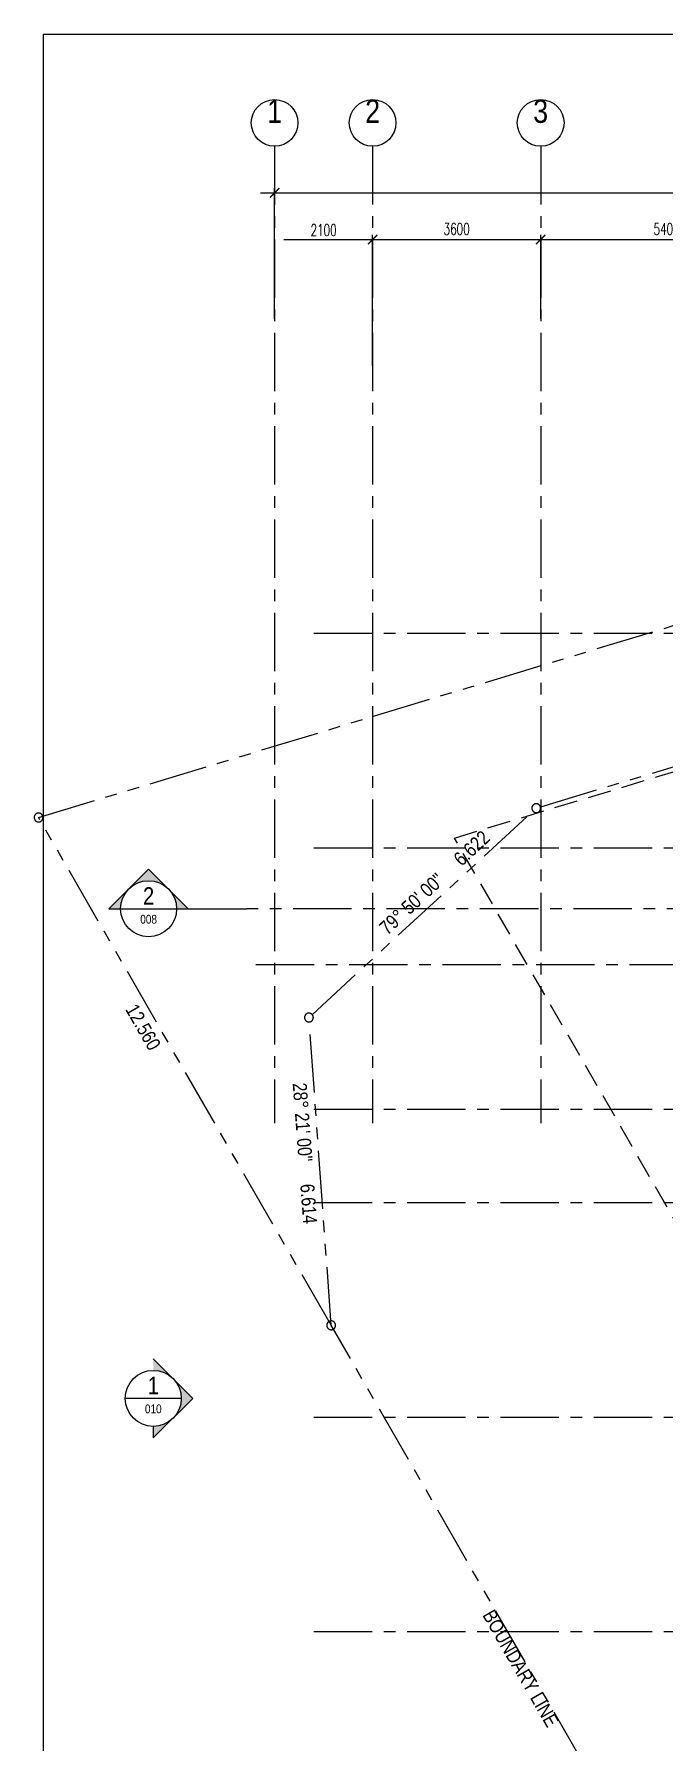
# Model space of a CAD drawing. Extents: x -202 to 81900, y 0 to 57000.
# Drawn here: x -202 to 13289, y 20399 to 57000 of the extents above; entities that cross this region are included whole.
import ezdxf
from ezdxf.enums import TextEntityAlignment as Align

# ---------------------------------------------------------------- set-up
doc = ezdxf.new("R2010")
doc.units = 0
doc.header["$LTSCALE"] = 1000
doc.header["$MEASUREMENT"] = 0
for name, pattern in [('CENTER', [2, 1.25, -0.25, 0.25, -0.25]), ('DASHED', [0.75, 0.5, -0.25]), ('PHANTOM', [2.5, 1.25, -0.25, 0.25, -0.25, 0.25, -0.25])]:
    doc.linetypes.add(name, pattern=pattern)
doc.layers.get('0').update_dxf_attribs({"linetype": 'CONTINUOUS'})
doc.layers.get('DEFPOINTS').update_dxf_attribs({"color": 8, "linetype": 'CONTINUOUS'})
for name, color, linetype in [('A-_ANOT----_D-', 7, 'CONTINUOUS'), ('A-_ANOTGRID_E-', 8, 'CENTER'), ('A-_ANOTSYBL_E-', 7, 'CONTINUOUS'), ('A-_ANOTTBLK_E-', 7, 'CONTINUOUS'), ('A-_DOOR----_E-', 7, 'CONTINUOUS'), ('A-_SITEBNRY_E-', 1, 'PHANTOM'), ('A-_SITESTBK_E-', 1, 'DASHED')]:
    doc.layers.add(name, color=color, linetype=linetype)
doc.styles.add('ARIAL-NARROW', font='ARIALN.TTF')
doc.styles.add('ROMANS', font='romans.shx', dxfattribs={"width": 0.65, "height": 250})
doc.dimstyles.new('DIM100', dxfattribs={"dimscale": 100, "dimtxt": 2, "dimasz": 2, "dimexe": 1, "dimexo": 3, "dimgap": 1, "dimtad": 1, "dimdec": 1, "dimzin": 15, "dimtxsty": 'ROMANS', "dimcen": 1, "dimdle": 3, "dimclrd": 8, "dimclre": 8, "dimclrt": 7, "dimazin": 3, "dimtfac": 1, "dimtdec": 1, "dimtix": 1, "dimtmove": 0, "dimatfit": 3, "dimtolj": 1, "dimtzin": 15})

# ---------------------------------------------------------------- blocks, each defined once
blk = doc.blocks.new('SHA10001')
at = {"layer": 'DEFPOINTS'}
blk.add_lwpolyline([(0, 0), (0, 570), (817, 570), (817, 0)], close=True, dxfattribs=at)
at = {"layer": 'A-_ANOTTBLK_E-', "color": 8}
for tag, p, height, style in [('-DWGTTL1-', (698.87, 208.16), 5, 'ARIAL-NARROW'), ('-DWGTTL2-', (698.87, 200.16), 5, 'ARIAL-NARROW'), ('-DWGTTL3-', (698.87, 192.16), 5, 'ARIAL-NARROW'), ('-OWNERSNAME-', (697.85, 167.17), 2, 'ARIAL-NARROW'), ('-ADDRESS-', (697.85, 164.35), 2, 'ARIAL-NARROW'), ('-ADDRESS/POSTCODE-', (697.97, 161.4), 2, 'ARIAL-NARROW'), ('-FREEHOLD-', (747, 156.36), 1.75, 'ROMANS'), ('-SCALE-', (720, 50.65), 2, 'ARIAL-NARROW'), ('-DATE-', (720, 44.75), 2, 'ARIAL-NARROW'), ('-DRAWN-', (720, 38.85), 2, 'ARIAL-NARROW'), ('-CHK-', (720, 32.26), 2, 'ARIAL-NARROW'), ('-DWGNO-', (746.69, 32.5), 3, 'ARIAL-NARROW'), ('-', (786.67, 32.5), 3.5, 'ARIAL-NARROW'), ('-FILENAME-', (720, 26.26), 2, 'ARIAL-NARROW')]:
    blk.add_attdef(tag, p, '', height=height, dxfattribs=dict(at, style=style))
at = {"layer": 'A-_ANOTTBLK_E-', "color": 8, "ltscale": 0.3, "style": 'ARIAL-NARROW'}
blk.add_attdef('-JOBNO-', (747, 44.5), '', height=3.5, dxfattribs=at)
blk = doc.blocks.new('SYMBOL_ELEVRIGHT')
at = {"layer": 'A-_ANOTSYBL_E-'}
h = blk.add_hatch(color=256, dxfattribs=at)
h.paths.add_polyline_path([(0, 8.49), (0, 6, -0.198912), (4.24, 4.24)])
h.paths.add_polyline_path([(4.24, -4.24, -0.198912), (0, -6), (0, -8.49)])
blk.add_hatch(color=256, dxfattribs=at).paths.add_polyline_path([(4.24, -4.24, 0.198912), (6, 0, 0.198912), (4.24, 4.24), (8.49, 0)])
for p, q in [((0, 8.49), (8.49, 0)), ((6, 0), (-6, 0)), ((8.49, 0), (0, -8.49)), ((0, -6), (0, -8.49))]:
    blk.add_line(p, q, dxfattribs=at)
blk.add_circle((0, 0), 6, dxfattribs=at)
blk = doc.blocks.new('_ARCHTICK')
at = {"color": 0, "linetype": 'BYBLOCK', "const_width": 0.15}
blk.add_lwpolyline([(-0.5, -0.5), (0.5, 0.5)], dxfattribs=at)
blk = doc.blocks.new('*D2')
at = {"layer": 'A-_ANOT----_D-', "color": 8}
for p, q in [((6750, 52599), (10950, 52599)), ((7050, 50899), (7050, 52699)), ((10650, 50899), (10650, 52699))]:
    blk.add_line(p, q, dxfattribs=at)
at = {"layer": 'DEFPOINTS', "color": 0}
for p in [(10650, 52599), (7050, 50599), (10650, 50599)]:
    blk.add_point(p, dxfattribs=at)
at = {"layer": 'A-_ANOT----_D-', "color": 8, "xscale": 200, "yscale": 200, "zscale": 200, "rotation": 180}
blk.add_blockref('_ARCHTICK', (7050, 52599), dxfattribs=at)
at = {"layer": 'A-_ANOT----_D-', "color": 8, "xscale": 200, "yscale": 200, "zscale": 200}
blk.add_blockref('_ARCHTICK', (10650, 52599), dxfattribs=at)
at = {"layer": 'A-_ANOT----_D-', "color": 7, "insert": (8850, 52824), "char_height": 250, "attachment_point": 5, "style": 'ROMANS'}
blk.add_mtext('\\A1;3600', dxfattribs=at)
blk = doc.blocks.new('*D3')
at = {"layer": 'A-_ANOT----_D-', "color": 8}
for p, q in [((10350, 52599), (16350, 52599)), ((10650, 50899), (10650, 52699)), ((16050, 50899), (16050, 52699))]:
    blk.add_line(p, q, dxfattribs=at)
at = {"layer": 'DEFPOINTS', "color": 0}
for p in [(16050, 52599), (10650, 50599), (16050, 50599)]:
    blk.add_point(p, dxfattribs=at)
at = {"layer": 'A-_ANOT----_D-', "color": 8, "xscale": 200, "yscale": 200, "zscale": 200, "rotation": 180}
blk.add_blockref('_ARCHTICK', (10650, 52599), dxfattribs=at)
at = {"layer": 'A-_ANOT----_D-', "color": 8, "xscale": 200, "yscale": 200, "zscale": 200}
blk.add_blockref('_ARCHTICK', (16050, 52599), dxfattribs=at)
at = {"layer": 'A-_ANOT----_D-', "color": 7, "insert": (13350, 52824), "char_height": 250, "attachment_point": 5, "style": 'ROMANS'}
blk.add_mtext('\\A1;5400', dxfattribs=at)
blk = doc.blocks.new('*D14')
at = {"layer": 'A-_ANOT----_D-', "color": 8}
for p, q in [((4650, 53599), (64100, 53599)), ((4950, 50899), (4950, 53699)), ((63800, 49899), (63800, 53699))]:
    blk.add_line(p, q, dxfattribs=at)
at = {"layer": 'DEFPOINTS', "color": 0}
for p in [(63800, 53599), (4950, 50599), (63800, 49599)]:
    blk.add_point(p, dxfattribs=at)
at = {"layer": 'A-_ANOT----_D-', "color": 8, "xscale": 200, "yscale": 200, "zscale": 200, "rotation": 180}
blk.add_blockref('_ARCHTICK', (4950, 53599), dxfattribs=at)
at = {"layer": 'A-_ANOT----_D-', "color": 8, "xscale": 200, "yscale": 200, "zscale": 200}
blk.add_blockref('_ARCHTICK', (63800, 53599), dxfattribs=at)
at = {"layer": 'A-_ANOT----_D-', "color": 7, "insert": (34375, 53824), "char_height": 250, "attachment_point": 5, "style": 'ROMANS'}
blk.add_mtext('\\A1;58850', dxfattribs=at)
blk = doc.blocks.new('*D45')
at = {"layer": 'A-_ANOTGRID_E-', "color": 8, "linetype": 'BYBLOCK'}
for p, q in [((4950, 50899), (4950, 52699)), ((5150, 52599), (6850, 52599)), ((7050, 49899), (7050, 52699))]:
    blk.add_line(p, q, dxfattribs=at)
at = {"layer": 'DEFPOINTS', "color": 8, "linetype": 'BYBLOCK'}
for p in [(4950, 50599), (7050, 49599)]:
    blk.add_point(p, dxfattribs=at)
at = {"layer": 'A-_ANOTGRID_E-', "color": 7, "linetype": 'BYBLOCK', "insert": (6000, 52799), "char_height": 250, "attachment_point": 5, "style": 'ROMANS'}
blk.add_mtext('\\A1;2100', dxfattribs=at)
blk = doc.blocks.new('SYMBOL_SECTIONFRONT1')
at = {"layer": 'A-_ANOTSYBL_E-'}
blk.add_hatch(color=256, dxfattribs=at).paths.add_polyline_path([(4.24, 4.24), (0, 8.49), (-4.24, 4.24, -0.414214)])
h = blk.add_hatch(color=256, dxfattribs=at)
h.paths.add_polyline_path([(-6, 0, -0.198912), (-4.24, 4.24), (-8.49, 0)])
h.paths.add_polyline_path([(8.49, 0), (4.24, 4.24, -0.198912), (6, 0)])
for p, q in [((-8.49, 0), (0, 8.49)), ((0, 8.49), (8.49, 0)), ((-8.49, 0), (8.49, 0)), ((6, 0), (21, 0))]:
    blk.add_line(p, q, dxfattribs=at)
blk.add_circle((0, 0), 6, dxfattribs=at)

msp = doc.modelspace()

# ---------------------------------------------------------------- linework, layer by layer
at = {"layer": 'A-_ANOTGRID_E-'}
for p, q in [((4950, 54598.55), (4950, 33661.37)), ((7050, 54598.55), (7050, 33661.37)), ((10650, 54598.55), (10650, 33661.37)), ((5790, 44161.38), (68200, 44161.38)), ((5790, 39561.37), (68200, 39561.37)), ((4550, 37061.37), (68200, 37061.37)), ((5790, 33961.37), (68200, 33961.37)), ((5790, 31961.37), (68200, 31961.37)), ((5790, 27361.37), (68200, 27361.37)), ((5790, 22761.37), (68200, 22761.37))]:
    msp.add_line(p, q, dxfattribs=at)
at = {"layer": 'A-_ANOTGRID_E-', "linetype": 'BYBLOCK'}
for centre in [(4950, 55098.55), (7050, 55098.55), (10650, 55098.55)]:
    msp.add_circle(centre, 500, dxfattribs=at)
at = {"layer": 'A-_ANOTSYBL_E-', "linetype": 'CENTER'}
msp.add_lwpolyline([(59800.01, 34961.37), (16600, 34961.37), (16600, 38255.03), (4350, 38255.03)], dxfattribs=at)
at = {"layer": 'A-_SITEBNRY_E-', "color": 8}
for p, q in [((10651.71, 40439.54), (52325.62, 53057.29)), ((5759.06, 35991.47), (10482.48, 40342.81)), ((6162.39, 29326.98), (5692.71, 35824.03))]:
    msp.add_line(p, q, dxfattribs=at)
at = {"layer": 'A-_SITEBNRY_E-'}
for points in [[(6162.39, 29326.98), (-107.02, 40210.29), (50759.07, 55598.55), (69500, 27179.74)], [(69500, 9712.76), (61094.37, 10715.64), (47626.89, 9853.07), (19875.42, 10715.92), (15307.77, 13451.18), (6162.39, 29326.98)]]:
    msp.add_lwpolyline(points, dxfattribs=at)
for centre in [(-107.02, 40210.29), (-107.02, 40210.29), (10555.55, 40410.33), (10555.55, 40410.33), (6161.96, 29326.66)]:
    msp.add_arc(centre, 94.7, 122.804638, 122.168025, dxfattribs=at)
at = {"layer": 'A-_SITEBNRY_E-', "color": 8}
msp.add_arc((5685, 35923.45), 94.7, 122.804638, 122.168025, dxfattribs=at)
at = {"layer": 'A-_SITESTBK_E-'}
msp.add_lwpolyline([(47429.4, 21865.01), (18599.97, 22761.37), (8801.43, 39771.04), (49486.31, 52079.23), (69451.7, 21803.63), (61424.43, 22761.37), (47429.4, 21865.01)], close=True, dxfattribs=at)

# ---------------------------------------------------------------- block references
at = {"layer": 'A-_ANOTSYBL_E-'}
ref = msp.add_blockref('SYMBOL_SECTIONFRONT1', (2250, 38255.03), dxfattribs=dict(at, xscale=100, yscale=100, zscale=100))
ref.add_attrib('-NO-', '2', dxfattribs={"height": 375, "style": 'ARIAL-NARROW'}).set_placement((2250, 38529.05), align=Align.MIDDLE_CENTER)
ref.add_attrib('-REFNO-', '008', dxfattribs={"height": 187.5, "style": 'ARIAL-NARROW'}).set_placement((2250, 38123.5), align=Align.TOP_CENTER)
ref = msp.add_blockref('SYMBOL_ELEVRIGHT', (2350, 27761.37), dxfattribs=dict(at, xscale=100, yscale=100, zscale=100))
ref.add_attrib('-NO-', '1', dxfattribs={"height": 375, "style": 'ARIAL-NARROW'}).set_placement((2350, 28035.39), align=Align.MIDDLE_CENTER)
ref.add_attrib('-REFNO-', '010', dxfattribs={"height": 187.5, "style": 'ARIAL-NARROW'}).set_placement((2350, 27629.84), align=Align.TOP_CENTER)
at = {"layer": 'A-_ANOTTBLK_E-', "xscale": 100, "yscale": 100, "zscale": 100}
msp.add_blockref('SHA10001', (0, 0), dxfattribs=at)
at = {"layer": 'A-_DOOR----_E-', "xscale": 100, "yscale": 100, "zscale": 100}
msp.add_blockref('SHA10001', (0, 0), dxfattribs=at)

# ---------------------------------------------------------------- texts
at = {"layer": 'A-_ANOTGRID_E-', "color": 7, "style": 'ARIAL-NARROW'}
for s, p in [('1', (4950, 55098.55)), ('2', (7050, 55098.55)), ('3', (10650, 55098.55))]:
    msp.add_text(s, height=500, dxfattribs=at).set_placement(p, align=Align.CENTER)
at = {"layer": 'A-_SITEBNRY_E-', "color": 8, "style": 'ARIAL-NARROW'}
for s, rotation, p in [('79%%d 50\' 00"     6.622', 42.849747, (7365.47, 37675.29)), ('28%%d 21\' 00"     6.614', 274.297795, (5336.3, 34513.17))]:
    msp.add_text(s, height=300, rotation=rotation, dxfattribs=at).set_placement(p)
at = {"layer": 'A-_SITEBNRY_E-', "style": 'ARIAL-NARROW'}
msp.add_text('12.560', height=300, rotation=299.944412, dxfattribs=at).set_placement((1742.19, 36099))
msp.add_text('BOUNDARY LINE', height=300, rotation=299.944412, dxfattribs=at).set_placement((10093.72, 21901.44), align=Align.CENTER)

# ---------------------------------------------------------------- dimensions: what is measured, and where the dimension line sits
at = {"layer": 'A-_ANOT----_D-'}
for base, p1, p2, picture, middle in [((63799.97, 53598.55), (4950, 50598.55), (63799.97, 49598.55), '*D14', (34374.99, 53823.55)), ((10650, 52598.55), (7050, 50598.55), (10650, 50598.55), '*D2', (8850, 52823.55)), ((16050, 52598.55), (10650, 50598.55), (16050, 50598.55), '*D3', (13350, 52823.55))]:
    dim = msp.add_linear_dim(base=base, p1=p1, p2=p2, dimstyle='DIM100', dxfattribs=at)
    dim.commit()
    dim.dimension.update_dxf_attribs({"geometry": picture, "text_midpoint": middle})
at = {"layer": 'A-_ANOTGRID_E-'}
dim = msp.add_linear_dim(base=(7050, 52598.55), p1=(4950, 50598.55), p2=(7050, 49598.55), dimstyle='DIM100', dxfattribs=at)
dim.commit()
dim.dimension.update_dxf_attribs({"geometry": '*D45', "text_midpoint": (6000, 52798.55)})

doc.saveas('drawing.dxf')
